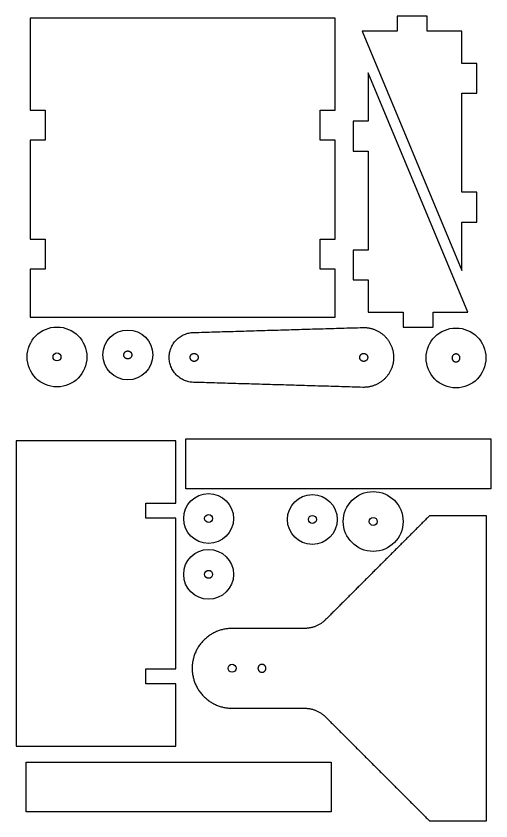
# Model space of a CAD drawing. Header units: millimetres. Extents: x 1087 to 1569, y -1965 to 141.
# Drawn here: x 1090 to 1566, y -1965 to -1158 of the extents above; entities that cross this region are included whole.
import ezdxf

# ---------------------------------------------------------------- set-up
doc = ezdxf.new("R2010")
doc.units = ezdxf.units.MM
doc.header["$MEASUREMENT"] = 0
doc.layers.add('exterior', color=96, linetype='Continuous', true_color=0x008000)
doc.layers.add('interior', color=1, linetype='Continuous', true_color=0xff0000)

msp = doc.modelspace()

# ---------------------------------------------------------------- linework, layer by layer
at = {"layer": 'exterior'}
for points in [[(1410, -1411.61), (1395, -1411.61), (1395, -1381.61), (1410, -1381.61), (1410, -1282.39), (1395, -1282.39), (1395, -1252.39), (1410, -1252.39), (1410, -1220), (1410, -1160), (1305.79, -1160), (1208.21, -1160), (1104, -1160), (1104, -1220), (1104, -1252.39), (1119, -1252.39), (1119, -1282.39), (1104, -1282.39), (1104, -1381.61), (1119, -1381.61), (1119, -1411.61), (1104, -1411.61), (1104, -1460), (1119, -1460), (1395, -1460), (1410, -1460)], [(1552, -1205.39), (1537, -1205.39), (1537, -1173), (1502, -1173), (1502, -1158), (1472, -1158), (1472, -1173), (1437, -1173), (1537, -1413), (1537, -1364.61), (1552, -1364.61), (1552, -1334.61), (1537, -1334.61), (1537, -1235.39), (1552, -1235.39)], [(1428, -1422.61), (1443, -1422.61), (1443, -1455), (1478, -1455), (1478, -1470), (1508, -1470), (1508, -1455), (1543, -1455), (1443, -1215), (1443, -1263.39), (1428, -1263.39), (1428, -1293.39), (1443, -1293.39), (1443, -1392.61), (1428, -1392.61)], [(1220, -1661.45), (1220, -1646.45), (1250, -1646.45), (1250, -1584.03), (1090, -1584.03), (1090, -1890.03), (1250, -1890.03), (1250, -1827.61), (1220, -1827.61), (1220, -1812.61), (1250, -1812.61), (1250, -1661.45)], [(1566, -1632), (1260, -1632), (1260, -1582), (1566, -1582)], [(1406, -1956), (1100, -1956), (1100, -1906), (1406, -1906)]]:
    msp.add_lwpolyline(points, close=True, dxfattribs=at)
for centre, radius in [((1131, -1499.76), 30), ((1202, -1497.76), 25), ((1531, -1500.76), 30)]:
    msp.add_circle(centre, radius, dxfattribs=at)
for points, weights, knots in [([(1267.76, -1525.25), (1243.5, -1524.54), (1243.5, -1500.26), (1243.5, -1475.98), (1267.76, -1475.27)], [1, 0.717430054002, 1, 0.717430054002, 1], [-77.804416, -77.804416, -77.804416, -39.269908, -39.269908, -0.7354, -0.7354, -0.7354]), ([(1437.62, -1470.27), (1450.3, -1469.9), (1459.4, -1478.74), (1468.5, -1487.57), (1468.5, -1500.26), (1468.5, -1512.95), (1459.4, -1521.78), (1450.3, -1530.62), (1437.62, -1530.25)], [1, 0.921040321049, 1, 0.921040321049, 1, 0.921040321049, 1, 0.921040321049, 1], [169.191055, 169.191055, 169.191055, 193.19424, 193.19424, 217.197425, 217.197425, 241.20061, 241.20061, 265.203795, 265.203795, 265.203795]), ([(1306.5, -1772), (1266.5, -1772), (1266.5, -1812), (1266.5, -1852), (1306.5, -1852)], [1, 0.707106781187, 1, 0.707106781187, 1], [257.610726, 257.610726, 257.610726, 336.150542, 336.150542, 414.690359, 414.690359, 414.690359])]:
    msp.add_rational_spline(points, weights, degree=2, knots=knots, dxfattribs=at)
for points in [[(1267.76, -1475.27), (1352.69, -1472.77), (1437.62, -1470.27)], [(1437.62, -1530.25), (1352.69, -1527.75), (1267.76, -1525.25)], [(1504.5, -1659), (1478.61, -1684.89), (1452.71, -1710.79)], [(1561.5, -1659), (1533, -1659), (1504.5, -1659)], [(1561.5, -1965), (1561.5, -1812), (1561.5, -1659)], [(1452.71, -1710.79), (1426.5, -1737), (1400.29, -1763.21)], [(1379.07, -1772), (1342.79, -1772), (1306.5, -1772)], [(1306.5, -1852), (1342.79, -1852), (1379.07, -1852)], [(1400.29, -1860.79), (1426.5, -1887), (1452.71, -1913.21)], [(1452.71, -1913.21), (1478.61, -1939.11), (1504.5, -1965)], [(1504.5, -1965), (1533, -1965), (1561.5, -1965)]]:
    msp.add_open_spline(points, degree=2, dxfattribs=at)
for points in [[(1400.29, -1763.21), (1391.5, -1772), (1379.07, -1772)], [(1379.07, -1852), (1391.5, -1852), (1400.29, -1860.79)]]:
    msp.add_rational_spline(points, [1, 0.923879532511, 1], degree=2, dxfattribs=at)
at = {"layer": 'interior'}
for centre, radius in [((1131, -1499.76), 4), ((1283, -1661.76), 25), ((1387, -1662.76), 25), ((1448, -1664.76), 30), ((1283, -1661.76), 4), ((1387, -1662.76), 4), ((1448, -1664.76), 4), ((1283, -1717.76), 25), ((1283, -1717.76), 4), ((1306.5, -1812), 4)]:
    msp.add_circle(centre, radius, dxfattribs=at)
for points, weights, knots in [([(1202, -1493.76), (1198, -1493.76), (1198, -1497.76), (1198, -1501.76), (1202, -1501.76), (1206, -1501.76), (1206, -1497.76), (1206, -1493.76), (1202, -1493.76)], [1, 0.707106781187, 1, 0.707106781187, 1, 0.707106781187, 1, 0.707106851018, 0.999999860338], [-25.132741, -25.132741, -25.132741, -18.849556, -18.849556, -12.56637, -12.56637, -6.283184, -6.283184, 0, 0, 0]), ([(1268.5, -1496.26), (1264.5, -1496.26), (1264.5, -1500.26), (1264.5, -1504.26), (1268.5, -1504.26), (1272.5, -1504.26), (1272.5, -1500.26), (1272.5, -1496.26), (1268.5, -1496.26)], [0.999999860338, 0.707106851018, 1, 0.707106781187, 1, 0.707106781187, 1, 0.707106851018, 0.999999860338], [0, 0, 0, 6.283185, 6.283185, 12.566371, 12.566371, 18.849557, 18.849557, 25.132741, 25.132741, 25.132741]), ([(1438.5, -1496.26), (1434.5, -1496.26), (1434.5, -1500.26), (1434.5, -1504.26), (1438.5, -1504.26), (1442.5, -1504.26), (1442.5, -1500.26), (1442.5, -1496.26), (1438.5, -1496.26)], [1, 0.707106781187, 1, 0.707106781187, 1, 0.707106781187, 1, 0.707106851018, 0.999999860338], [-25.132741, -25.132741, -25.132741, -18.849556, -18.849556, -12.56637, -12.56637, -6.283184, -6.283184, 0, 0, 0]), ([(1535, -1500.76), (1535, -1504.76), (1531, -1504.76), (1527, -1504.76), (1527, -1500.76), (1527, -1496.76), (1531, -1496.76), (1535, -1496.76), (1535, -1500.76)], [0.999999860338, 0.707106851018, 1, 0.707106781187, 1, 0.707106781187, 1, 0.707106781187, 1], [0, 0, 0, 6.283184, 6.283184, 12.56637, 12.56637, 18.849556, 18.849556, 25.132741, 25.132741, 25.132741]), ([(1336.5, -1816), (1332.5, -1816), (1332.5, -1812), (1332.5, -1808), (1336.5, -1808), (1340.5, -1808), (1340.5, -1812), (1340.5, -1816), (1336.5, -1816)], [1, 0.707106781187, 1, 0.707106781187, 1, 0.707106781187, 1, 0.707106851018, 0.999999860338], [-25.132741, -25.132741, -25.132741, -18.849556, -18.849556, -12.56637, -12.56637, -6.283184, -6.283184, 0, 0, 0])]:
    msp.add_rational_spline(points, weights, degree=2, knots=knots, dxfattribs=at)

doc.saveas('drawing.dxf')
